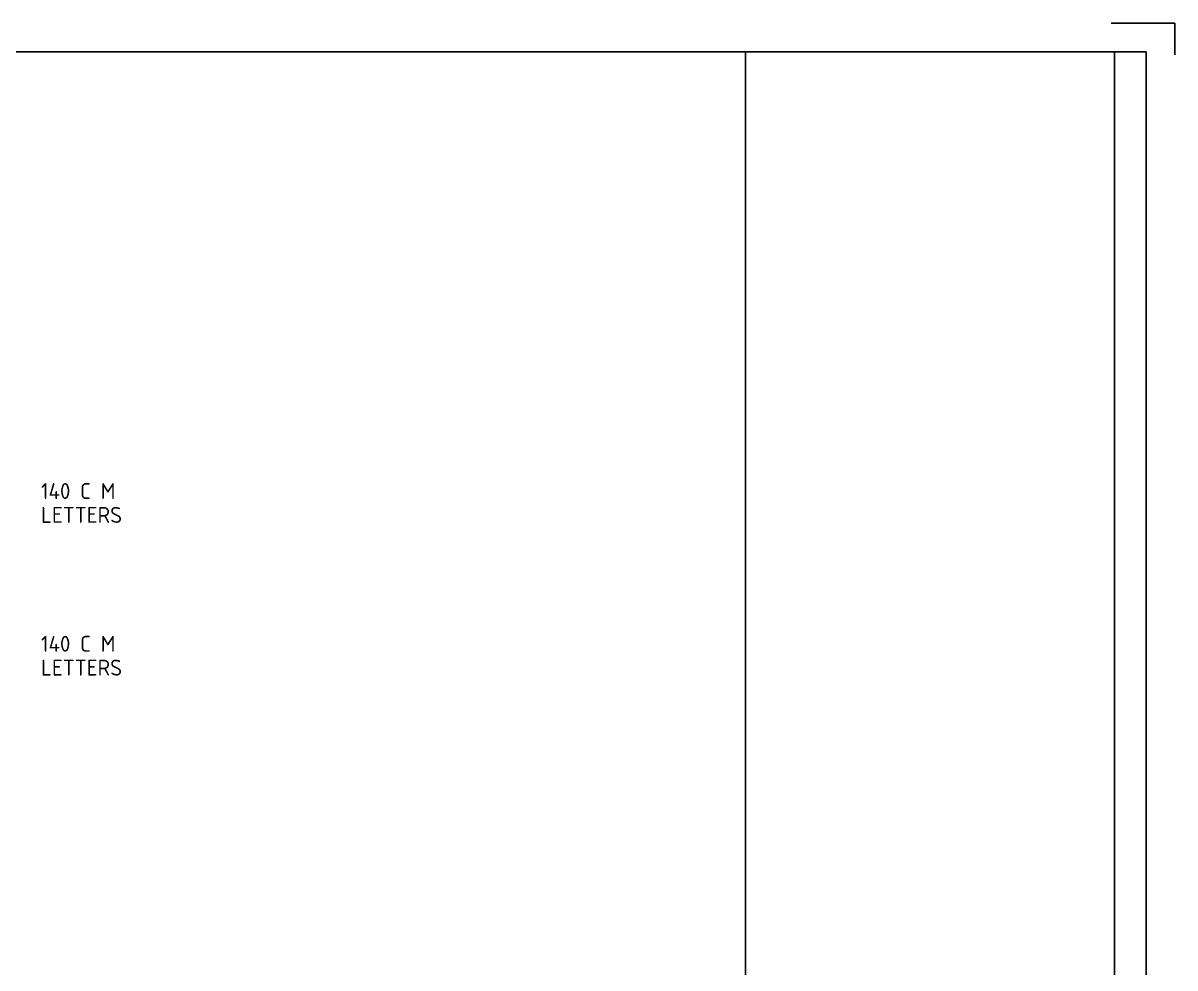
# Model space of a CAD drawing. Extents: x 0 to 420, y 0 to 297.
# Drawn here: x 239 to 420, y 148.5 to 297 of the extents above; entities that cross this region are included whole.
import ezdxf
from ezdxf.enums import TextEntityAlignment as Align

# ---------------------------------------------------------------- set-up
doc = ezdxf.new("R2010")
doc.units = 0
doc.layers.get('0').update_dxf_attribs({"linetype": 'CONTINUOUS'})
for name, color, linetype in [('COMMENTS', 4, 'CONTINUOUS'), ('L35', 3, 'CONTINUOUS'), ('TBLK18', 4, 'CONTINUOUS'), ('TBLK25', 1, 'CONTINUOUS'), ('TBLK35', 3, 'CONTINUOUS'), ('TBLK50', 7, 'CONTINUOUS')]:
    doc.layers.add(name, color=color, linetype=linetype)
doc.styles.add('ISO', font='iso3098b.shx')

# ---------------------------------------------------------------- blocks, each defined once
blk = doc.blocks.new('BLK9DES')
at = {"layer": 'COMMENTS', "style": 'ISO'}
for s, p in [('140 C M', (0, 0)), ('LETTERS', (0, -3.75))]:
    blk.add_text(s, height=2.5, dxfattribs=at).set_placement(p)
blk = doc.blocks.new('BLK10DES')
at = {"layer": 'COMMENTS', "style": 'ISO'}
for s, p in [('140 C M', (0, 0)), ('LETTERS', (0, -3.75))]:
    blk.add_text(s, height=2.5, dxfattribs=at).set_placement(p)
blk = doc.blocks.new('A3BBLK')
at = {"layer": 'TBLK25'}
for q in [(410, 297), (420, 292)]:
    blk.add_line((420, 297), q, dxfattribs=at)
at = {"layer": 'TBLK50'}
for p, q in [((415.5, 292.5), (13, 292.5)), ((352.5, 4.5), (352.5, 292.5)), ((415.5, 4.5), (415.5, 292.5))]:
    blk.add_line(p, q, dxfattribs=at)
blk = doc.blocks.new('a3_in_vtblk')
at = {"layer": 'TBLK35'}
blk.add_line((410.5, 37), (410.5, 292.5), dxfattribs=at)
blk.add_blockref('A3BBLK', (0, 0))
at = {"layer": 'TBLK18', "style": 'ISO'}
for tag, p, height in [('GROUND_SURVEY_STD.', (381.88, 126.11), 1.8), ('SURVEY_CAPTURE_DATE', (381.95, 122.61), 1.8), ('MAPPING_SURVEY_STD.', (381.95, 119.11), 1.8), ('MAPPING_CAPTURE_DATE', (381.95, 115.61), 1.8), ('PROJECT_ZONE', (381.95, 112.11), 1.8), ('HEIGHT_DATUM', (381.95, 108.61), 1.8), ('CLIENT_STREET_NAME', (355.51, 86.94), 1.5), ('CLIENT_SUBURB_POSTCODE', (388.49, 86.94), 1.5), ('CLIENT_TELEPHONE_NO.', (368.31, 84.68), 1.5), ('CLIENT_FAX_NO.', (393.56, 84.68), 1.5), ('STREET_NAME', (355.51, 62.1), 1.5), ('SUBURB_POSTCODE', (388.49, 62.1), 1.5), ('TELEPHONE_NO.', (368.31, 59.84), 1.5), ('FAX_NO.', (393.56, 59.84), 1.5)]:
    blk.add_attdef(tag, p, '', height=height, dxfattribs=at)
for tag, p in [('CLIENT_MR_DIRECTORATE', (381.5, 92.96)), ('MR_DIRECTORATE', (381.5, 68.12))]:
    blk.add_attdef(tag, text='', height=1.5, dxfattribs=at).set_placement(p, align=Align.CENTER)
at = {"layer": 'TBLK25', "style": 'ISO'}
for tag, height, p in [('CLIENT_MR__BRANCH', 2, (381.5, 90.04)), ('MR_BRANCH', 2, (381.5, 65.2)), ('ROAD_SECTION', 1.75, (384.5, 29.16)), ('SLK', 1.75, (384.5, 26.11)), ('CHAINAGE', 1.75, (384.5, 19.21))]:
    blk.add_attdef(tag, text='', height=height, dxfattribs=at).set_placement(p, align=Align.CENTER)
for tag, p, height in [('FILE_NUMBER', (371.77, 54.24), 2.5), ('DESIGNED_/_DRAWN', (371.77, 49.49), 2), ('VERIFIED', (371.77, 44.49), 2), ('APPROVED', (371.77, 39.49), 2), ('LOCAL_AUTHORITY', (370.48, 16.73), 1.25)]:
    blk.add_attdef(tag, p, '', height=height, dxfattribs=at)
at = {"layer": 'TBLK35', "style": 'ISO', "width": 0.9}
for tag, p in [('ROAD_PROJECT&NUMBER', (384.5, 32.23)), ('DRAWING_DESCRIPTION', (384.5, 22.29))]:
    blk.add_attdef(tag, text='', height=2.5, dxfattribs=at).set_placement(p, align=Align.CENTER)
at = {"layer": 'TBLK50', "style": 'ISO'}
blk.add_attdef('MRWA_DRG_NUMBER', (356.29, 6.08), '', height=5, dxfattribs=at)

msp = doc.modelspace()

# ---------------------------------------------------------------- block references
at = {"color": 1}
msp.add_blockref('a3_in_vtblk', (0, 0), dxfattribs=at)
at = {"layer": 'L35'}
for name, p in [('BLK9DES', (241.835819, 222.198333)), ('BLK10DES', (241.835819, 198.198333))]:
    msp.add_blockref(name, p, dxfattribs=at)

doc.saveas('drawing.dxf')
